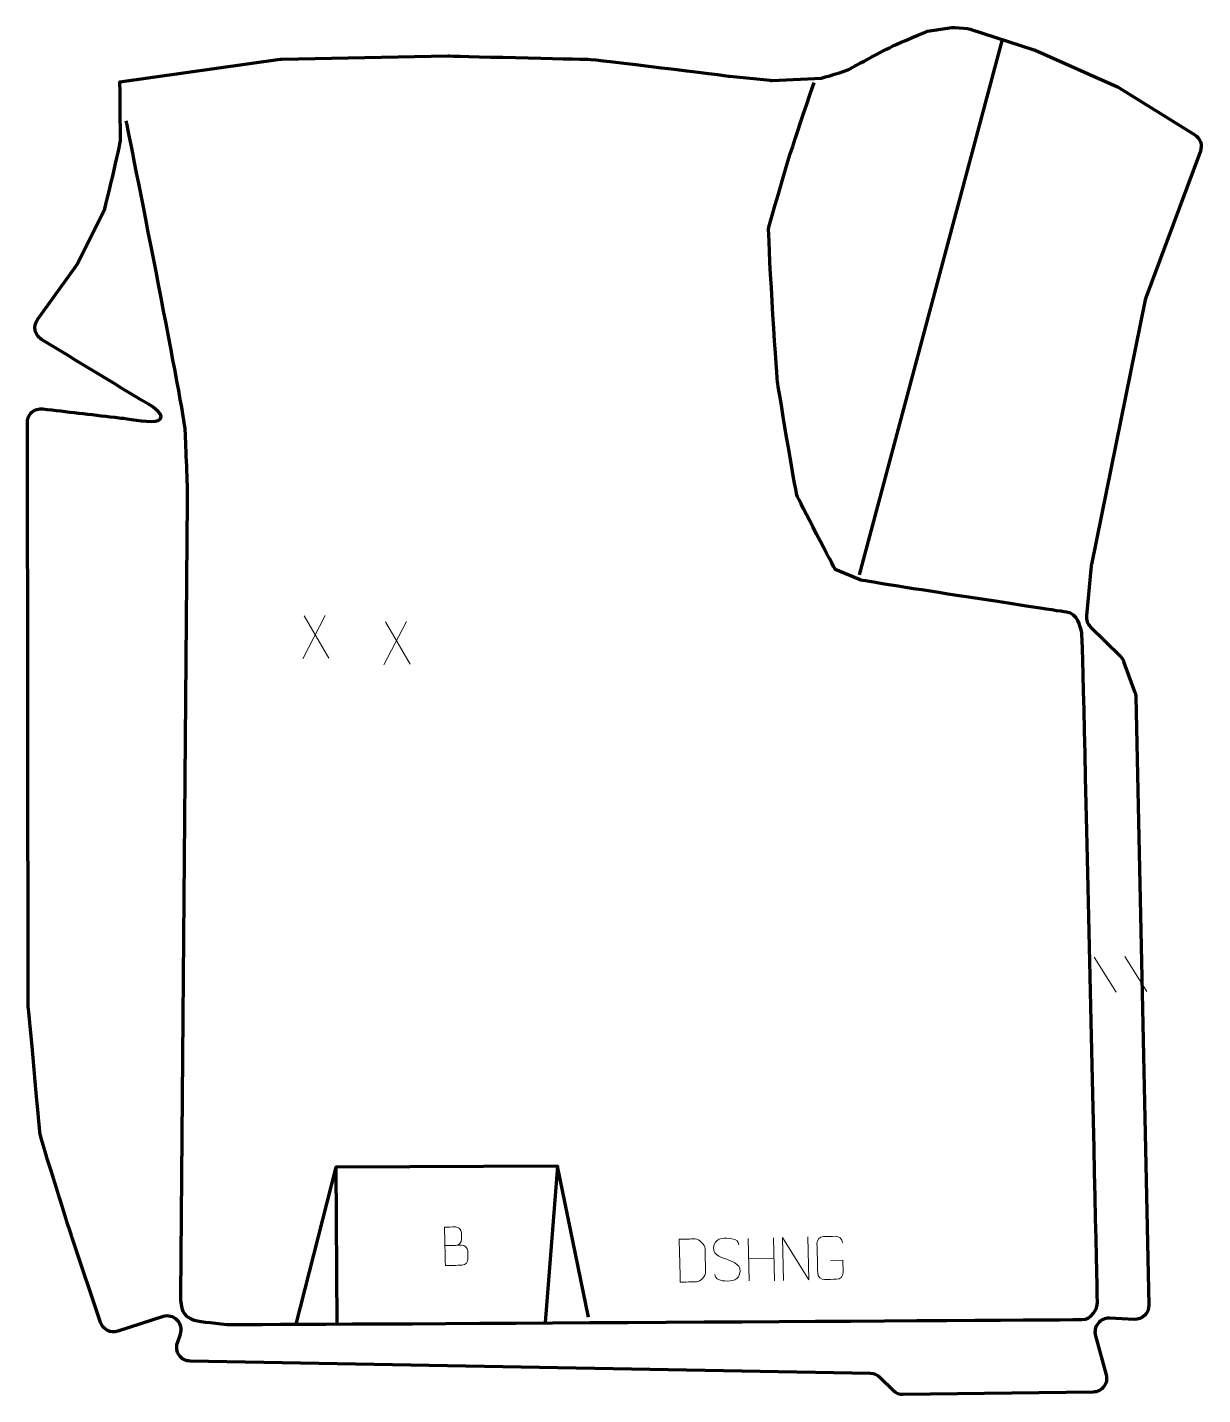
# Model space of a CAD drawing. Header units: millimetres. Extents: x 1145 to 1828, y 115 to 910.
import ezdxf

# ---------------------------------------------------------------- set-up
doc = ezdxf.new("R2010")
doc.units = ezdxf.units.MM
doc.header["$MEASUREMENT"] = 0
doc.layers.add('layer 1', color=7, linetype='Continuous')
doc.layers.add('layer 2', color=7, linetype='Continuous')

msp = doc.modelspace()

# ---------------------------------------------------------------- linework, layer by layer
at = {"layer": 'layer 1', "color": 22, "lineweight": 158}
msp.add_open_spline([(1823.2879, 847.1158), (1823.2879, 847.1158), (1779.4589, 874.3819), (1779.4589, 874.3819), (1779.4589, 874.3819), (1779.1311, 874.5859), (1778.8397, 874.7404), (1778.487, 874.8974), (1778.487, 874.8974), (1778.487, 874.8974), (1730.5964, 896.22), (1730.5964, 896.22), (1730.5964, 896.22), (1730.3236, 896.3414), (1730.0856, 896.4326), (1729.8014, 896.5243), (1729.8014, 896.5243), (1729.8014, 896.5243), (1692.8496, 908.4604), (1692.8496, 908.4604), (1692.8496, 908.4604), (1692.2692, 908.6479), (1691.7567, 908.7538), (1691.1496, 908.8116), (1691.1496, 908.8116), (1691.1496, 908.8116), (1684.0783, 909.4856), (1684.0783, 909.4856), (1684.0783, 909.4856), (1683.4001, 909.5502), (1682.8147, 909.5347), (1682.1409, 909.4344), (1682.1409, 909.4344), (1682.1409, 909.4344), (1667.9154, 907.3157), (1667.9154, 907.3157), (1667.9154, 907.3157), (1667.9154, 907.3157), (1650.7226, 900.1366), (1648.838, 899.2454), (1648.838, 899.2454), (1646.9534, 898.3542), (1624.1567, 886.3855), (1622.7002, 885.2926), (1622.7002, 885.2926), (1621.2438, 884.1997), (1606.309, 880.0377), (1606.309, 880.0377), (1606.309, 880.0377), (1606.309, 880.0377), (1577.7023, 878.743), (1577.7023, 878.743), (1577.7023, 878.743), (1577.2961, 878.7247), (1576.9486, 878.7341), (1576.5438, 878.7746), (1576.5438, 878.7746), (1576.5438, 878.7746), (1553.1406, 881.1175), (1553.1406, 881.1175), (1553.1406, 881.1175), (1553.1406, 881.1175), (1474.3558, 891.123), (1470.5469, 891.0335), (1470.5469, 891.0335), (1466.7379, 890.9441), (1389.1998, 892.9333), (1389.1998, 892.9333), (1389.1998, 892.9333), (1389.1998, 892.9333), (1292.7576, 891.0888), (1292.7576, 891.0888), (1292.7576, 891.0888), (1292.4184, 891.0823), (1292.1297, 891.0593), (1291.7937, 891.0119), (1291.7937, 891.0119), (1291.7937, 891.0119), (1198.5778, 877.8683), (1198.5778, 877.8683), (1198.5778, 877.8683), (1198.5778, 877.8683), (1198.8706, 847.3867), (1198.9402, 844.4242), (1198.9402, 844.4242), (1199.0098, 841.4617), (1189.7276, 803.9799), (1189.7276, 803.9799), (1189.7276, 803.9799), (1189.7276, 803.9799), (1173.8445, 772.0014), (1173.8445, 772.0014), (1173.8445, 772.0014), (1173.6416, 771.5931), (1173.4403, 771.2588), (1173.174, 770.8887), (1173.174, 770.8887), (1173.174, 770.8887), (1150.7108, 739.6588), (1150.7108, 739.6588), (1150.7108, 739.6588), (1149.3623, 737.7839), (1148.9061, 735.6634), (1149.3643, 733.3999), (1149.3643, 733.3999), (1149.8226, 731.1363), (1151.0677, 729.3603), (1153.0394, 728.1576), (1153.0394, 728.1576), (1173.691, 715.5623), (1194.3131, 702.9149), (1215.0936, 690.5332), (1215.0936, 690.5332), (1217.2223, 689.2648), (1226.2579, 683.5524), (1220.7972, 680.9709), (1220.7972, 680.9709), (1217.2656, 679.3014), (1205.2773, 681.7151), (1200.6613, 682.2547), (1200.6613, 682.2547), (1198.948, 682.4549), (1197.2344, 682.6537), (1195.5211, 682.854), (1195.5211, 682.854), (1181.5769, 684.4877), (1167.6328, 686.1214), (1153.6887, 687.7551), (1153.6887, 687.7551), (1151.3358, 688.0309), (1149.204, 687.3582), (1147.4353, 685.782), (1147.4353, 685.782), (1145.6666, 684.2059), (1144.7538, 682.1653), (1144.7578, 679.7963), (1144.7578, 679.7963), (1144.7578, 679.7963), (1145.3187, 339.8935), (1145.3187, 339.8935), (1145.3187, 339.8935), (1145.3187, 339.8935), (1152.0981, 267.6425), (1152.1329, 266.1613), (1152.1329, 266.1613), (1152.1677, 264.6801), (1171.1532, 204.5728), (1171.1532, 204.5728), (1171.1532, 204.5728), (1171.1532, 204.5728), (1187.301, 156.5934), (1187.301, 156.5934), (1187.301, 156.5934), (1188.694, 152.4542), (1193.1713, 150.1929), (1197.3294, 151.5284), (1197.3294, 151.5284), (1197.3294, 151.5284), (1223.6899, 159.9948), (1223.6899, 159.9948), (1223.6899, 159.9948), (1226.638, 160.9417), (1229.6638, 160.1975), (1231.8364, 157.9913), (1231.8364, 157.9913), (1234.0091, 155.7851), (1234.7067, 152.7483), (1233.7147, 149.8151), (1233.7147, 149.8151), (1233.7147, 149.8151), (1231.9906, 144.7171), (1231.9906, 144.7171), (1231.9906, 144.7171), (1231.1465, 142.2212), (1231.5101, 139.7054), (1233.0262, 137.5506), (1233.0262, 137.5506), (1234.5423, 135.3958), (1236.7875, 134.2039), (1239.4218, 134.1555), (1239.4218, 134.1555), (1239.4218, 134.1555), (1634.7704, 126.8851), (1634.7704, 126.8851), (1634.7704, 126.8851), (1636.8797, 126.8463), (1638.6812, 126.0964), (1640.195, 124.6272), (1640.195, 124.6272), (1640.195, 124.6272), (1648.123, 116.9326), (1648.123, 116.9326), (1648.123, 116.9326), (1649.7005, 115.4015), (1651.6025, 114.6449), (1653.8007, 114.674), (1653.8007, 114.674), (1653.8007, 114.674), (1764.1953, 116.1371), (1764.1953, 116.1371), (1764.1953, 116.1371), (1766.7533, 116.171), (1768.9403, 117.2799), (1770.4794, 119.3233), (1770.4794, 119.3233), (1772.0186, 121.3666), (1772.4806, 123.7747), (1771.8071, 126.2427), (1771.8071, 126.2427), (1771.8071, 126.2427), (1765.6137, 148.9357), (1765.6137, 148.9357), (1765.6137, 148.9357), (1764.92, 151.4776), (1765.433, 153.9672), (1767.075, 156.0277), (1767.075, 156.0277), (1768.717, 158.0882), (1771.0293, 159.144), (1773.6618, 159.0352), (1773.6618, 159.0352), (1773.6618, 159.0352), (1788.2208, 158.4335), (1788.2208, 158.4335), (1788.2208, 158.4335), (1790.5095, 158.3389), (1792.5147, 159.1097), (1794.1507, 160.7131), (1794.1507, 160.7131), (1795.7867, 162.3165), (1796.5978, 164.3058), (1796.5493, 166.596), (1796.5493, 166.596), (1796.5493, 166.596), (1789.0627, 520.3131), (1789.0627, 520.3131), (1789.0627, 520.3131), (1789.0431, 521.2388), (1788.8946, 522.0269), (1788.576, 522.8963), (1788.576, 522.8963), (1788.576, 522.8963), (1781.9547, 540.9665), (1781.9547, 540.9665), (1781.9547, 540.9665), (1781.5323, 542.1192), (1780.9512, 543.0255), (1780.0802, 543.8906), (1780.0802, 543.8906), (1780.0802, 543.8906), (1762.7713, 561.0791), (1762.7713, 561.0791), (1762.7713, 561.0791), (1761.0191, 562.819), (1760.2164, 565.0268), (1760.4417, 567.4857), (1760.4417, 567.4857), (1760.4417, 567.4857), (1763.0912, 596.3984), (1763.0912, 596.3984), (1763.0912, 596.3984), (1763.1192, 596.7037), (1763.1573, 596.9627), (1763.2184, 597.2631), (1763.2184, 597.2631), (1763.2184, 597.2631), (1794.5145, 751.1002), (1794.5145, 751.1002), (1794.5145, 751.1002), (1794.6014, 751.5274), (1794.7039, 751.8857), (1794.8558, 752.2943), (1794.8558, 752.2943), (1794.8558, 752.2943), (1826.5603, 837.5341), (1826.5603, 837.5341), (1826.5603, 837.5341), (1827.9003, 841.137), (1826.5519, 845.0853), (1823.2879, 847.1158)], degree=3, knots=[0, 0, 0, 0, 0.01408451, 0.01408451, 0.01408451, 0.01408451, 0.02816901, 0.02816901, 0.02816901, 0.02816901, 0.04225352, 0.04225352, 0.04225352, 0.04225352, 0.05633803, 0.05633803, 0.05633803, 0.05633803, 0.07042254, 0.07042254, 0.07042254, 0.07042254, 0.08450704, 0.08450704, 0.08450704, 0.08450704, 0.09859155, 0.09859155, 0.09859155, 0.09859155, 0.11267606, 0.11267606, 0.11267606, 0.11267606, 0.12676056, 0.12676056, 0.12676056, 0.12676056, 0.14084507, 0.14084507, 0.14084507, 0.14084507, 0.15492958, 0.15492958, 0.15492958, 0.15492958, 0.16901408, 0.16901408, 0.16901408, 0.16901408, 0.18309859, 0.18309859, 0.18309859, 0.18309859, 0.1971831, 0.1971831, 0.1971831, 0.1971831, 0.21126761, 0.21126761, 0.21126761, 0.21126761, 0.22535211, 0.22535211, 0.22535211, 0.22535211, 0.23943662, 0.23943662, 0.23943662, 0.23943662, 0.25352113, 0.25352113, 0.25352113, 0.25352113, 0.26760563, 0.26760563, 0.26760563, 0.26760563, 0.28169014, 0.28169014, 0.28169014, 0.28169014, 0.29577465, 0.29577465, 0.29577465, 0.29577465, 0.30985915, 0.30985915, 0.30985915, 0.30985915, 0.32394366, 0.32394366, 0.32394366, 0.32394366, 0.33802817, 0.33802817, 0.33802817, 0.33802817, 0.35211268, 0.35211268, 0.35211268, 0.35211268, 0.36619718, 0.36619718, 0.36619718, 0.36619718, 0.38028169, 0.38028169, 0.38028169, 0.38028169, 0.3943662, 0.3943662, 0.3943662, 0.3943662, 0.4084507, 0.4084507, 0.4084507, 0.4084507, 0.42253521, 0.42253521, 0.42253521, 0.42253521, 0.43661972, 0.43661972, 0.43661972, 0.43661972, 0.45070423, 0.45070423, 0.45070423, 0.45070423, 0.46478873, 0.46478873, 0.46478873, 0.46478873, 0.47887324, 0.47887324, 0.47887324, 0.47887324, 0.49295775, 0.49295775, 0.49295775, 0.49295775, 0.50704225, 0.50704225, 0.50704225, 0.50704225, 0.52112676, 0.52112676, 0.52112676, 0.52112676, 0.53521127, 0.53521127, 0.53521127, 0.53521127, 0.54929577, 0.54929577, 0.54929577, 0.54929577, 0.56338028, 0.56338028, 0.56338028, 0.56338028, 0.57746479, 0.57746479, 0.57746479, 0.57746479, 0.5915493, 0.5915493, 0.5915493, 0.5915493, 0.6056338, 0.6056338, 0.6056338, 0.6056338, 0.61971831, 0.61971831, 0.61971831, 0.61971831, 0.63380282, 0.63380282, 0.63380282, 0.63380282, 0.64788732, 0.64788732, 0.64788732, 0.64788732, 0.66197183, 0.66197183, 0.66197183, 0.66197183, 0.67605634, 0.67605634, 0.67605634, 0.67605634, 0.69014085, 0.69014085, 0.69014085, 0.69014085, 0.70422535, 0.70422535, 0.70422535, 0.70422535, 0.71830986, 0.71830986, 0.71830986, 0.71830986, 0.73239437, 0.73239437, 0.73239437, 0.73239437, 0.74647887, 0.74647887, 0.74647887, 0.74647887, 0.76056338, 0.76056338, 0.76056338, 0.76056338, 0.77464789, 0.77464789, 0.77464789, 0.77464789, 0.78873239, 0.78873239, 0.78873239, 0.78873239, 0.8028169, 0.8028169, 0.8028169, 0.8028169, 0.81690141, 0.81690141, 0.81690141, 0.81690141, 0.83098592, 0.83098592, 0.83098592, 0.83098592, 0.84507042, 0.84507042, 0.84507042, 0.84507042, 0.85915493, 0.85915493, 0.85915493, 0.85915493, 0.87323944, 0.87323944, 0.87323944, 0.87323944, 0.88732394, 0.88732394, 0.88732394, 0.88732394, 0.90140845, 0.90140845, 0.90140845, 0.90140845, 0.91549296, 0.91549296, 0.91549296, 0.91549296, 0.92957746, 0.92957746, 0.92957746, 0.92957746, 0.94366197, 0.94366197, 0.94366197, 0.94366197, 0.95774648, 0.95774648, 0.95774648, 0.95774648, 0.97183099, 0.97183099, 0.97183099, 0.97183099, 1, 1, 1, 1], dxfattribs=at)
at = {"layer": 'layer 2', "color": 187, "lineweight": 158}
for points in [[(1711.3256, 902.4924), (1711.3256, 902.4924), (1628.3166, 591.3368), (1628.3166, 591.3368)], [(1324.1151, 246.9112), (1324.1151, 246.9112), (1324.6389, 155.8157), (1324.6389, 155.8157)], [(1452.8326, 247.3948), (1452.8326, 247.3948), (1445.6429, 156.5113), (1445.6429, 156.5113)]]:
    msp.add_open_spline(points, degree=3, dxfattribs=at)
for points, knots in [([(1202.0511, 855.2944), (1206.7231, 832.2843), (1236.0532, 684.1503), (1236.3505, 675.3372), (1236.3505, 675.3372), (1236.7053, 664.821), (1237.8065, 643.5527), (1237.7271, 634.2872), (1237.7271, 634.2872), (1237.7271, 634.2872), (1233.7647, 172.3787), (1233.7647, 172.3787), (1233.7647, 172.3787), (1233.705, 156.0387), (1241.315, 157.7621), (1260.7813, 155.5073), (1260.7813, 155.5073), (1264.5342, 155.0726), (1712.8467, 158.0479), (1757.7687, 158.3059), (1757.7687, 158.3059), (1763.4634, 158.3385), (1766.8586, 164.6155), (1766.7738, 168.3074), (1766.7738, 168.3074), (1765.9695, 203.3324), (1758.3321, 554.8954), (1757.6198, 557.6036), (1757.6198, 557.6036), (1756.5142, 561.8065), (1755.5766, 568.4896), (1748.7343, 569.5487), (1748.7343, 569.5487), (1736.6712, 571.416), (1631.1245, 587.3729), (1628.7707, 588.3535), (1628.7707, 588.3535), (1628.7707, 588.3535), (1614.2706, 594.3941), (1614.2706, 594.3941), (1614.2706, 594.3941), (1614.2706, 594.3941), (1592.9916, 634.9689), (1592.0856, 637.4883), (1592.0856, 637.4883), (1591.1795, 640.0077), (1580.8004, 703.2814), (1580.8004, 703.2814), (1580.8004, 703.2814), (1579.9241, 711.0672), (1575.0275, 791.0374), (1575.7076, 793.403), (1575.7076, 793.403), (1586.5493, 831.1189), (1589.4202, 841.1095), (1602.1163, 877.3971)], [0, 0, 0, 0, 0.06666667, 0.06666667, 0.06666667, 0.06666667, 0.13333333, 0.13333333, 0.13333333, 0.13333333, 0.2, 0.2, 0.2, 0.2, 0.26666667, 0.26666667, 0.26666667, 0.26666667, 0.33333333, 0.33333333, 0.33333333, 0.33333333, 0.4, 0.4, 0.4, 0.4, 0.46666667, 0.46666667, 0.46666667, 0.46666667, 0.53333333, 0.53333333, 0.53333333, 0.53333333, 0.6, 0.6, 0.6, 0.6, 0.66666667, 0.66666667, 0.66666667, 0.66666667, 0.73333333, 0.73333333, 0.73333333, 0.73333333, 0.8, 0.8, 0.8, 0.8, 0.86666667, 0.86666667, 0.86666667, 0.86666667, 1, 1, 1, 1]), ([(1470.9832, 159.7435), (1470.9832, 159.7435), (1452.8326, 247.3948), (1452.8326, 247.3948), (1452.8326, 247.3948), (1452.8326, 247.3948), (1324.1151, 246.9112), (1324.1151, 246.9112), (1324.1151, 246.9112), (1324.1151, 246.9112), (1300.8205, 155.6787), (1300.8205, 155.6787)], [0, 0, 0, 0, 0.25, 0.25, 0.25, 0.25, 0.5, 0.5, 0.5, 0.5, 1, 1, 1, 1])]:
    msp.add_open_spline(points, degree=3, knots=knots, dxfattribs=at)
at = {"layer": 'layer 2', "color": 250, "lineweight": 9}
for points in [[(1317.9387, 567.6994), (1317.9387, 567.6994), (1304.7867, 542.4876), (1304.7867, 542.4876)], [(1305.6561, 567.4108), (1305.6561, 567.4108), (1319.9791, 542.7869), (1319.9791, 542.7869)], [(1365.1436, 564.18), (1365.1436, 564.18), (1351.9916, 538.9682), (1351.9916, 538.9682)], [(1352.861, 563.8914), (1352.861, 563.8914), (1367.184, 539.2675), (1367.184, 539.2675)], [(1764.8506, 368.9521), (1764.8506, 368.9521), (1777.694, 348.7039), (1777.694, 348.7039)], [(1782.5755, 369.3686), (1782.5755, 369.3686), (1795.419, 349.1204), (1795.419, 349.1204)], [(1563.7618, 205.4968), (1563.7618, 205.4968), (1564.3438, 180.7261), (1564.3438, 180.7261)], [(1578.4011, 205.8407), (1578.4011, 205.8407), (1578.9873, 180.8941), (1578.9873, 180.8941)], [(1564.0409, 193.6177), (1564.0409, 193.6177), (1578.6802, 193.9621), (1578.6802, 193.9621)]]:
    msp.add_open_spline(points, degree=3, dxfattribs=at)
for points, knots in [([(1387.4057, 201.2857), (1390.6638, 201.3626), (1393.9223, 201.4392), (1397.1811, 201.5154), (1397.1811, 201.5154), (1398.9503, 201.5415), (1400.7093, 200.0274), (1400.7524, 198.1921), (1400.7524, 198.1921), (1400.7758, 197.1816), (1400.8399, 194.451), (1400.864, 193.4402), (1400.864, 193.4402), (1400.9189, 191.7769), (1399.5804, 189.9412), (1397.5013, 189.9075), (1397.5013, 189.9075), (1394.2422, 189.8313), (1390.9834, 189.7547), (1387.7249, 189.6778), (1387.7249, 189.6778), (1387.5499, 197.1262), (1387.3749, 204.5742), (1387.1999, 212.0219), (1387.1999, 212.0219), (1389.3255, 212.0719), (1391.4513, 212.1218), (1393.5772, 212.1718), (1393.5772, 212.1718), (1395.0819, 212.223), (1396.9996, 210.5563), (1397.0567, 208.7995), (1397.0567, 208.7995), (1397.0999, 206.9494), (1397.1029, 206.8187), (1397.1468, 204.9683), (1397.1468, 204.9683), (1397.2057, 203.1186), (1395.5832, 201.4624), (1393.783, 201.4356)], [0, 0, 0, 0, 0.09090909, 0.09090909, 0.09090909, 0.09090909, 0.18181818, 0.18181818, 0.18181818, 0.18181818, 0.27272727, 0.27272727, 0.27272727, 0.27272727, 0.36363636, 0.36363636, 0.36363636, 0.36363636, 0.45454545, 0.45454545, 0.45454545, 0.45454545, 0.54545455, 0.54545455, 0.54545455, 0.54545455, 0.63636364, 0.63636364, 0.63636364, 0.63636364, 0.72727273, 0.72727273, 0.72727273, 0.72727273, 0.81818182, 0.81818182, 0.81818182, 0.81818182, 1, 1, 1, 1]), ([(1611.6534, 192.6503), (1611.6534, 192.6503), (1618.8196, 192.8187), (1618.8196, 192.8187), (1618.8196, 192.8187), (1618.8196, 192.8187), (1618.9879, 185.6526), (1618.9879, 185.6526), (1618.9879, 185.6526), (1618.9028, 183.3265), (1617.2608, 181.808), (1615.1139, 181.7467), (1615.1139, 181.7467), (1612.7827, 181.6923), (1610.4513, 181.6375), (1608.1205, 181.5824), (1608.1205, 181.5824), (1606.1986, 181.4318), (1604.1827, 183.2695), (1604.1465, 185.2865), (1604.1465, 185.2865), (1604.0114, 191.055), (1603.8759, 196.8231), (1603.7399, 202.5908), (1603.7399, 202.5908), (1603.6939, 204.7284), (1605.3999, 206.4881), (1607.5518, 206.5253), (1607.5518, 206.5253), (1609.8769, 206.58), (1612.2024, 206.6346), (1614.5279, 206.6892), (1614.5279, 206.6892), (1616.4732, 206.7703), (1618.4991, 205.326), (1618.5829, 202.8896)], [0, 0, 0, 0, 0.1, 0.1, 0.1, 0.1, 0.2, 0.2, 0.2, 0.2, 0.3, 0.3, 0.3, 0.3, 0.4, 0.4, 0.4, 0.4, 0.5, 0.5, 0.5, 0.5, 0.6, 0.6, 0.6, 0.6, 0.7, 0.7, 0.7, 0.7, 0.8, 0.8, 0.8, 0.8, 1, 1, 1, 1]), ([(1524.2724, 180.0575), (1526.6036, 180.1127), (1531.553, 180.205), (1533.8838, 180.2594), (1533.8838, 180.2594), (1535.8108, 180.1993), (1539.0452, 183.8179), (1538.9866, 185.8344), (1538.9866, 185.8344), (1538.8507, 191.6028), (1538.7997, 193.772), (1538.6646, 199.5397), (1538.6646, 199.5397), (1538.6101, 201.6771), (1535.1506, 205.257), (1532.9991, 205.1929), (1532.9991, 205.1929), (1530.6741, 205.1383), (1525.951, 205.0273), (1523.6256, 204.9727), (1523.6256, 204.9727), (1523.761, 199.2274), (1524.1378, 185.8032), (1524.2724, 180.0575)], [0, 0, 0, 0, 0.14285714, 0.14285714, 0.14285714, 0.14285714, 0.28571429, 0.28571429, 0.28571429, 0.28571429, 0.42857143, 0.42857143, 0.42857143, 0.42857143, 0.57142857, 0.57142857, 0.57142857, 0.57142857, 0.71428571, 0.71428571, 0.71428571, 0.71428571, 1, 1, 1, 1]), ([(1551.3662, 193.3201), (1547.0845, 194.6903), (1542.1355, 196.3703), (1544.0104, 201.9362), (1544.0104, 201.9362), (1545.4163, 206.1103), (1550.6376, 205.8443), (1554.2543, 205.328), (1554.2543, 205.328), (1557.1253, 204.9182), (1558.0183, 203.7256), (1558.3778, 201.6494)], [0, 0, 0, 0, 0.25, 0.25, 0.25, 0.25, 0.5, 0.5, 0.5, 0.5, 1, 1, 1, 1]), ([(1584.3368, 181.0197), (1584.3368, 181.0197), (1583.7507, 205.9664), (1583.7507, 205.9664), (1583.7507, 205.9664), (1583.7507, 205.9664), (1598.9875, 181.364), (1598.9875, 181.364), (1598.9875, 181.364), (1598.9875, 181.364), (1598.4014, 206.3106), (1598.4014, 206.3106)], [0, 0, 0, 0, 0.25, 0.25, 0.25, 0.25, 0.5, 0.5, 0.5, 0.5, 1, 1, 1, 1]), ([(1551.3662, 193.32), (1555.4223, 191.7682), (1560.4948, 189.9985), (1558.7872, 184.5966), (1558.7872, 184.5966), (1557.428, 180.2971), (1552.5126, 180.4384), (1548.7744, 180.9054), (1548.7744, 180.9054), (1546.0155, 181.2505), (1544.7665, 182.435), (1544.339, 184.5377)], [0, 0, 0, 0, 0.25, 0.25, 0.25, 0.25, 0.5, 0.5, 0.5, 0.5, 1, 1, 1, 1])]:
    msp.add_open_spline(points, degree=3, knots=knots, dxfattribs=at)

doc.saveas('drawing.dxf')
